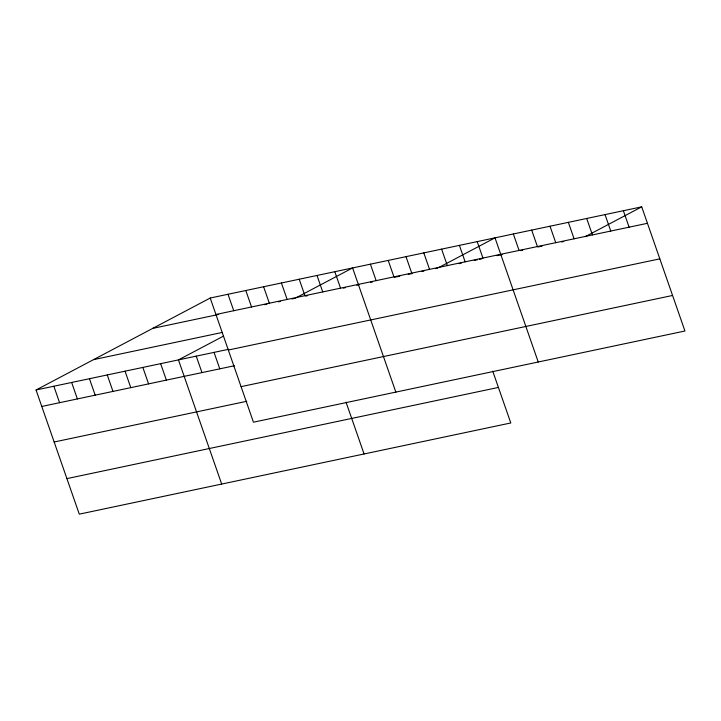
<?xml version="1.0" encoding="UTF-8"?>
<svg xmlns="http://www.w3.org/2000/svg" width="721" height="721" viewBox="0 0 721 721"><rect width="100%" height="100%" fill="white"/><g stroke="black" fill="none" stroke-linecap="round" stroke-linejoin="round"><path stroke-width="1.08" d="M492.74 371.153L510.792 422.966L79.283 514.154L36.05 389.998L210.208 298.034L641.717 206.846L684.95 331.002L253.45 422.191L210.208 298.034M223.465 336.13L178.447 359.905L221.68 484.061M295.132 298.287L352.605 267.942L395.847 392.098M438.485 267.689L495.003 237.849L538.236 362.005M585.2 236.686L641.717 206.846M215.939 314.491L647.449 223.303M152.735 328.379L218.697 314.437M264.769 304.704L266.86 304.262M278.378 301.829L280.478 301.387M291.996 298.954L294.087 298.512M305.605 296.079L307.696 295.628M343.295 288.112L345.395 287.67M356.904 285.237L359.004 284.795M370.522 282.353L372.613 281.911M394.603 277.27L399.84 276.161M408.212 274.395L412.403 273.502M421.821 271.511L423.921 271.069M435.439 268.636L437.53 268.194M459.106 263.634L461.26 263.183M474.211 260.443L477.446 259.758M479.6 259.308L481.754 258.848M496.859 255.658L502.258 254.522M520.589 250.647L522.752 250.187M537.857 246.997L542.165 246.086M561.587 241.977L563.741 241.526M93.523 359.644L222.311 332.435M36.05 389.998L228.701 349.279M228.323 350.027L659.823 258.848M41.782 406.455L234.433 365.745M241.075 386.645L672.576 295.466M54.156 442L246.807 401.282M66.909 478.618L498.409 387.429M623.377 210.721L629.109 227.178M605.036 214.597L610.768 231.053M586.696 218.472L592.428 234.929M568.355 222.347L574.087 238.804M550.015 226.223L555.747 242.68M531.683 230.098L537.415 246.555M513.343 233.974L519.075 250.43M477.203 241.607L482.935 258.073M459.403 245.374L465.135 261.831M441.603 249.133L447.335 265.589M423.804 252.891L429.536 269.357M406.004 256.658L411.736 273.115M388.204 260.416L393.936 276.873M370.405 264.174L376.137 280.64M334.805 271.7L340.537 288.157M317.006 275.458L322.738 291.924M346.035 402.156L364.078 453.969M299.206 279.225L304.938 295.682M281.406 282.983L287.138 299.449M263.607 286.742L269.339 303.208M245.807 290.509L251.539 306.966M228.007 294.267L233.739 310.733M214.047 352.38L219.779 368.846M196.247 356.147L201.979 372.604M160.648 363.663L166.38 380.129M142.848 367.431L148.58 383.887M125.048 371.189L130.78 387.646M107.249 374.947L112.981 391.413M89.449 378.714L95.181 395.171M71.649 382.472L77.381 398.929M53.85 386.231L59.582 402.697"/></g></svg>
